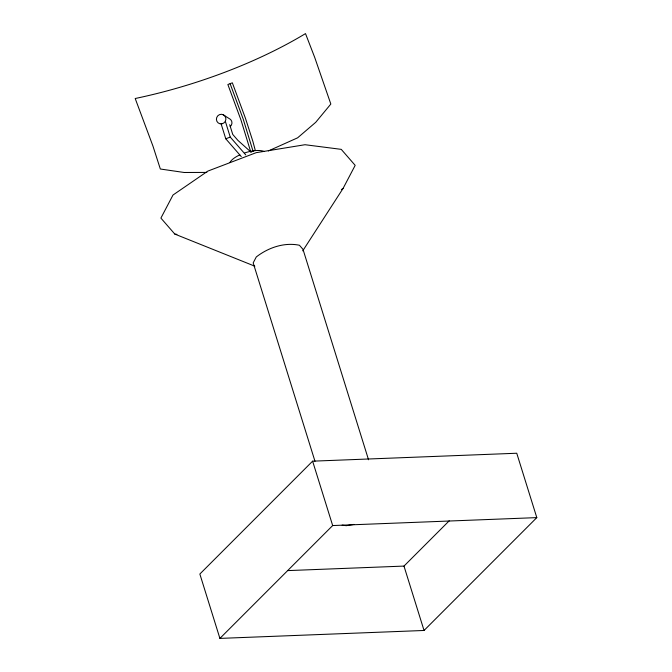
<?xml version="1.0" encoding="UTF-8"?>
<svg xmlns="http://www.w3.org/2000/svg" width="672" height="672" viewBox="0 0 672 672"><rect width="100%" height="100%" fill="white"/><g stroke="black" fill="none" stroke-linecap="round" stroke-linejoin="round"><path stroke-width="1.01" d="M302.736 250.866L343.081 188.42L355.177 165.354L341.25 149.36L305.021 144.715L256.2 152.662L207.875 171.083L172.998 195.031L160.902 218.098L174.829 234.091L254.831 266.196M312.614 461.168L199.853 574.022L219.904 638.4L424.04 630.47L536.802 517.616L516.751 453.239L312.614 461.168L332.674 525.554L219.904 638.4M287.784 570.604L403.981 566.084L449.24 520.8M341.384 189.588L343.081 188.42M268.338 150.94L297.612 137.827L315.731 122.304L330.834 104.051L314.698 57.397L305.5 33.6A228.648 86.024 -17.3 0 1 135.198 98.507L152.947 146.076L160.339 169.008L184.162 172.486L206.842 172.418M221.088 123.774L225.767 138.793L230.252 137.088L245.75 154.896M251.513 151.654L255.242 150.226L252.865 141.322L245.49 118.406L232.344 82.824L227.867 84.529L241.013 120.12L250.765 151.939M353.959 524.429L346.256 525.68L342.124 525.151M332.674 525.554L536.802 517.616M174.829 234.091L176.904 234.36M222.886 114.568L228.976 118.44A4.855 4.704 -57.6 0 1 230.21 126.63M251.194 152.275L237.913 140.372L232.747 134.442L229.706 124.681M225.767 138.793L241.273 156.601M230.11 83.681L243.256 119.263L253.008 151.082M403.981 566.084L424.04 630.47M368.542 459.774L302.996 249.346L299.426 245.246C284.273 242.113 268.262 247.615 256.284 256.956L253.184 262.87L314.983 461.269M225.574 122.069L230.252 137.088M229.908 162.49A19.404 7.3 -17.3 0 1 239.845 154.862M244.7 152.93A19.404 7.3 -17.3 0 1 263.995 151.402M221.861 123.824A4.855 4.704 -57.6 0 0 224.86 115.979A4.855 4.704 -57.6 0 0 216.737 117.466A4.855 4.704 -57.6 0 0 221.861 123.824"/></g></svg>
